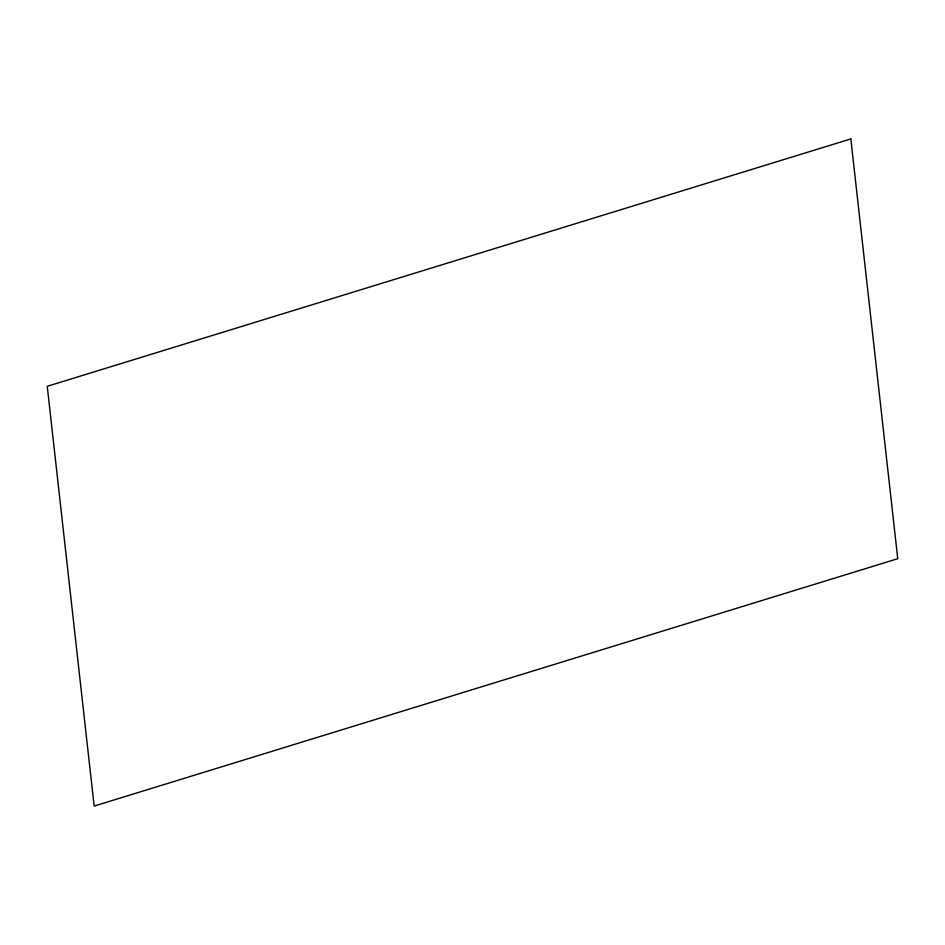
<?xml version="1.0" encoding="UTF-8"?>
<svg xmlns="http://www.w3.org/2000/svg" width="945" height="945" viewBox="0 0 945 945"><rect width="100%" height="100%" fill="white"/><g stroke="black" fill="none" stroke-linecap="round" stroke-linejoin="round"><path stroke-width="1.42" d="M850.843 138.927L47.25 386.304L94.157 806.073L897.75 558.696L850.843 138.927"/></g></svg>
